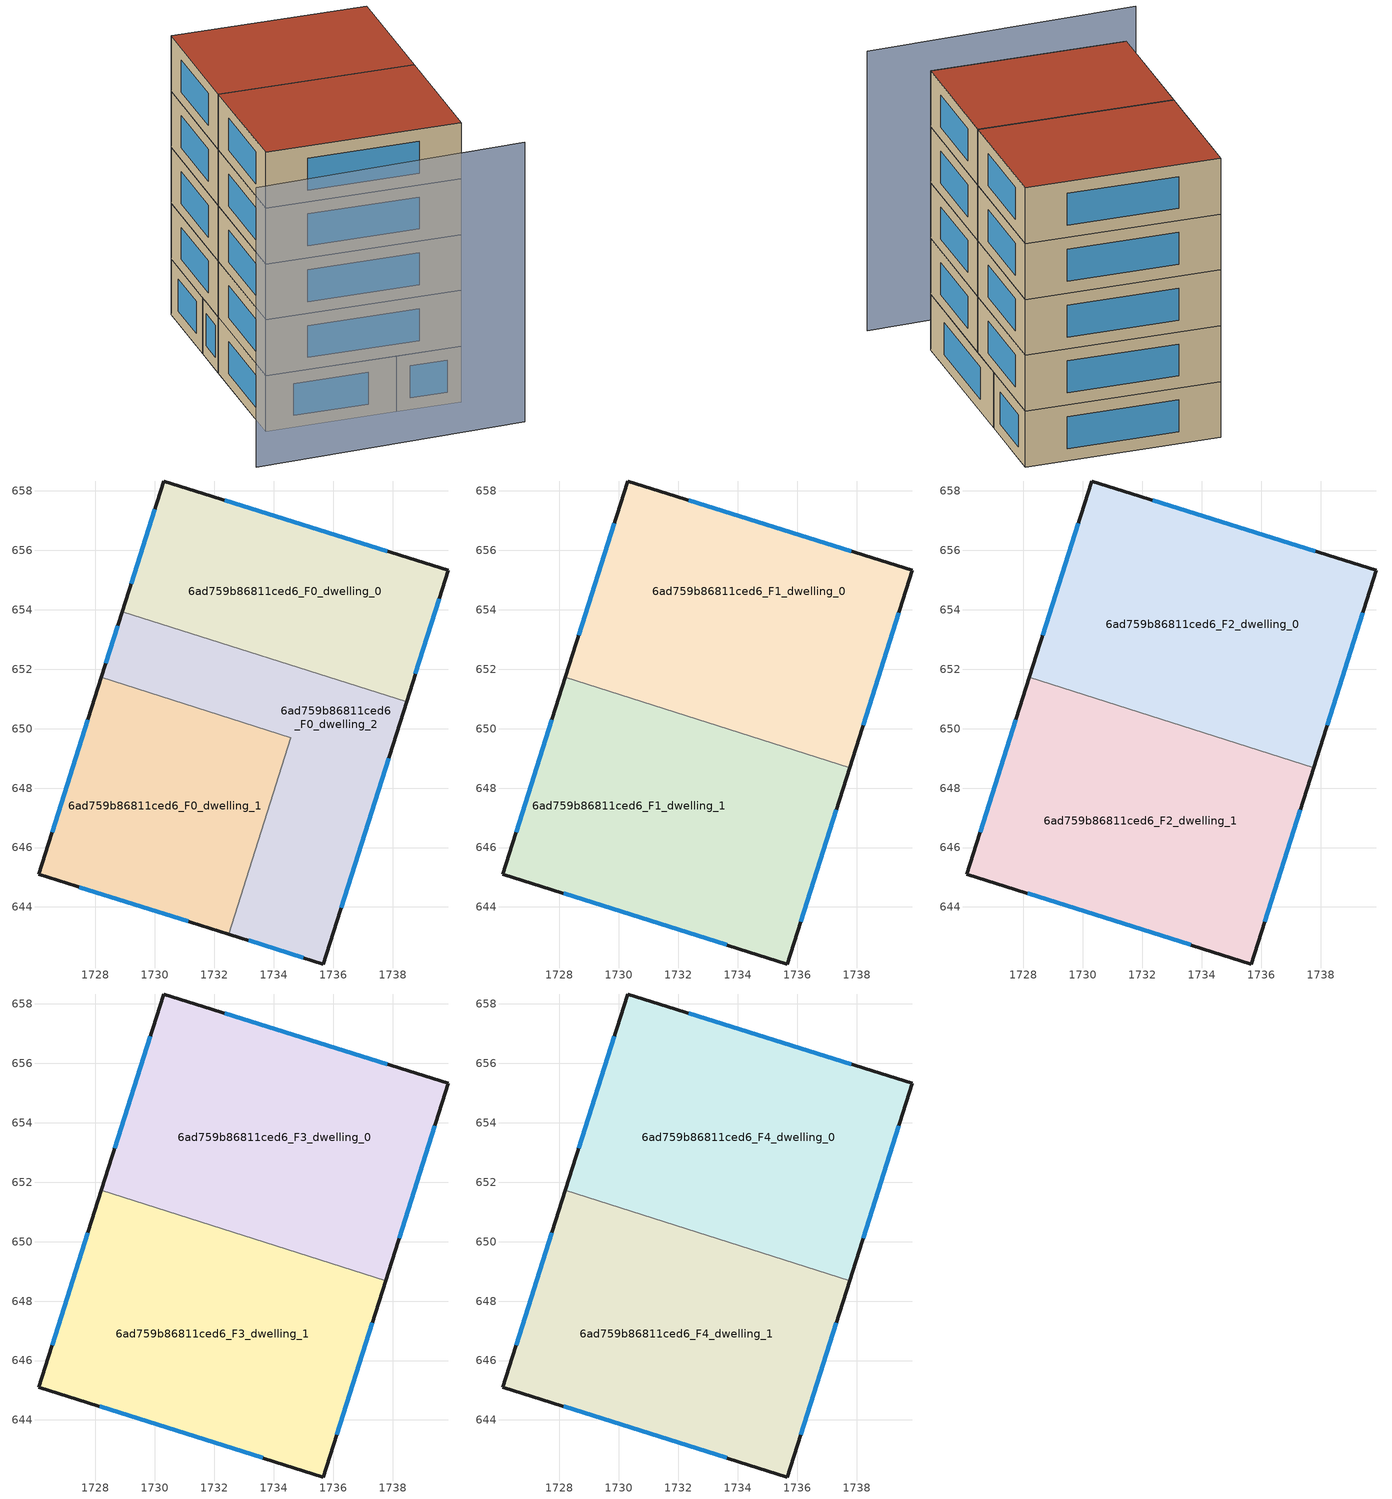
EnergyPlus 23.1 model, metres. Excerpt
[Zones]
6ad759b86811ced6_F0_dwelling_0
 floor ground (EU_floor_Construction): 1739.87,655.32 1738.47,650.9 1728.9,653.93 1730.3,658.34 z0
 wall outside (EU_wall_Construction): 1738.47,650.9 1739.87,655.32 1730.3,658.34 1728.9,653.93 z0:3
 wall to 6ad759b86811ced6_F0_dwelling_2 (EU_wall_Construction): 1728.9,653.93 1738.47,650.9 z0:3
 window (EU_Window_Construction): 1738.77,651.85 1739.57,654.38 / 1730,657.39 1729.2,654.88 / 1737.82,655.97 1732.35,657.69 z0.64:2.36
6ad759b86811ced6_F0_dwelling_1
 floor ground (EU_floor_Construction): 1734.58,649.7 1732.48,643.09 1726.09,645.1 1728.2,651.72 z0
 wall outside (EU_wall_Construction): 1728.2,651.72 1726.09,645.1 1732.48,643.09 z0:3
 wall to 6ad759b86811ced6_F0_dwelling_2 (EU_wall_Construction): 1732.48,643.09 1734.58,649.7 1728.2,651.72 z0:3
 window (EU_Window_Construction): 1727.75,650.31 1726.54,646.52 / 1727.46,644.67 1731.11,643.52 z0.64:2.36
6ad759b86811ced6_F0_dwelling_2
 floor ground (EU_floor_Construction): 1738.47,650.9 1735.67,642.08 1732.48,643.09 1734.58,649.7 1728.2,651.72 1728.9,653.93 z0
 wall outside (EU_wall_Construction): 1732.48,643.09 1735.67,642.08 1738.47,650.9 / 1728.9,653.93 1728.2,651.72 z0:3
 window (EU_Window_Construction): 1736.27,643.97 1737.87,649.01 / 1733.17,642.87 1734.99,642.3 / 1728.75,653.46 1728.35,652.2 z0.64:2.36
 roof outside (EU_roof_Construction): 1737.77,648.69 1728.2,651.73 1731.69,650.62 z3
6ad759b86811ced6_F1_dwelling_0
 floor to 6ad759b86811ced6_F0_dwelling_0 (EU_floor_Construction): 1739.87,655.32 1738.47,650.9 1728.9,653.93 1730.3,658.34 z3
 floor to 6ad759b86811ced6_F0_dwelling_2 (EU_floor_Construction): 1738.47,650.9 1737.77,648.69 1728.2,651.73 1728.9,653.93 z3
 wall outside (EU_wall_Construction): 1737.77,648.69 1739.87,655.32 1730.3,658.34 1728.2,651.73 z3:6
 wall to 6ad759b86811ced6_F1_dwelling_1 (EU_wall_Construction): 1728.2,651.73 1737.77,648.69 z3:6
 window (EU_Window_Construction): 1729.85,656.92 1728.65,653.14 / 1737.82,655.97 1732.35,657.69 / 1738.22,650.11 1739.42,653.9 z3.64:5.36
6ad759b86811ced6_F1_dwelling_1
 floor to 6ad759b86811ced6_F0_dwelling_2 (EU_floor_Construction): 1737.77,648.69 1735.67,642.08 1732.48,643.09 1734.58,649.7 1731.69,650.62 z3
 floor to 6ad759b86811ced6_F0_dwelling_1 (EU_floor_Construction): 1734.58,649.7 1732.48,643.09 1726.09,645.1 1728.2,651.72 z3
 wall outside (EU_wall_Construction): 1728.2,651.73 1726.09,645.1 1735.67,642.08 1737.77,648.69 z3:6
 window (EU_Window_Construction): 1736.12,643.5 1737.32,647.28 / 1728.15,644.46 1733.62,642.73 / 1727.75,650.31 1726.54,646.52 z3.64:5.36
6ad759b86811ced6_F2_dwelling_0
 floor to 6ad759b86811ced6_F1_dwelling_0 (EU_floor_Construction): 1739.87,655.32 1737.77,648.69 1728.2,651.73 1730.3,658.34 z6
 wall outside (EU_wall_Construction): 1737.77,648.69 1739.87,655.32 1730.3,658.34 1728.2,651.73 z6:9
 wall to 6ad759b86811ced6_F2_dwelling_1 (EU_wall_Construction): 1728.2,651.73 1737.77,648.69 z6:9
 window (EU_Window_Construction): 1729.85,656.92 1728.65,653.14 / 1737.82,655.97 1732.35,657.69 / 1738.22,650.11 1739.42,653.9 z6.64:8.36
6ad759b86811ced6_F2_dwelling_1
 floor to 6ad759b86811ced6_F1_dwelling_1 (EU_floor_Construction): 1737.77,648.69 1735.67,642.08 1726.09,645.1 1728.2,651.73 z6
 wall outside (EU_wall_Construction): 1728.2,651.73 1726.09,645.1 1735.67,642.08 1737.77,648.69 z6:9
 window (EU_Window_Construction): 1736.12,643.5 1737.32,647.28 / 1728.15,644.46 1733.62,642.73 / 1727.75,650.31 1726.54,646.52 z6.64:8.36
6ad759b86811ced6_F3_dwelling_0
 floor to 6ad759b86811ced6_F2_dwelling_0 (EU_floor_Construction): 1739.87,655.32 1737.77,648.69 1728.2,651.73 1730.3,658.34 z9
 wall outside (EU_wall_Construction): 1737.77,648.69 1739.87,655.32 1730.3,658.34 1728.2,651.73 z9:12
 wall to 6ad759b86811ced6_F3_dwelling_1 (EU_wall_Construction): 1728.2,651.73 1737.77,648.69 z9:12
 window (EU_Window_Construction): 1729.85,656.92 1728.65,653.14 / 1737.82,655.97 1732.35,657.69 / 1738.22,650.11 1739.42,653.9 z9.64:11.36
6ad759b86811ced6_F3_dwelling_1
 floor to 6ad759b86811ced6_F2_dwelling_1 (EU_floor_Construction): 1737.77,648.69 1735.67,642.08 1726.09,645.1 1728.2,651.73 z9
 wall outside (EU_wall_Construction): 1728.2,651.73 1726.09,645.1 1735.67,642.08 1737.77,648.69 z9:12
 window (EU_Window_Construction): 1736.12,643.5 1737.32,647.28 / 1728.15,644.46 1733.62,642.73 / 1727.75,650.31 1726.54,646.52 z9.64:11.36
6ad759b86811ced6_F4_dwelling_0
 floor to 6ad759b86811ced6_F3_dwelling_0 (EU_floor_Construction): 1739.87,655.32 1737.77,648.69 1728.2,651.73 1730.3,658.34 z12
 wall outside (EU_wall_Construction): 1737.77,648.69 1739.87,655.32 1730.3,658.34 1728.2,651.73 z12:15
 wall to 6ad759b86811ced6_F4_dwelling_1 (EU_wall_Construction): 1728.2,651.73 1737.77,648.69 z12:15
 window (EU_Window_Construction): 1729.85,656.92 1728.65,653.14 / 1737.82,655.97 1732.35,657.69 / 1738.22,650.11 1739.42,653.9 z12.64:14.36
 roof outside (EU_roof_Construction): 1737.77,648.69 1739.87,655.32 1730.3,658.34 1728.2,651.73 z15
6ad759b86811ced6_F4_dwelling_1
 floor to 6ad759b86811ced6_F3_dwelling_1 (EU_floor_Construction): 1737.77,648.69 1735.67,642.08 1726.09,645.1 1728.2,651.73 z12
 wall outside (EU_wall_Construction): 1728.2,651.73 1726.09,645.1 1735.67,642.08 1737.77,648.69 z12:15
 window (EU_Window_Construction): 1736.12,643.5 1737.32,647.28 / 1728.15,644.46 1733.62,642.73 / 1727.75,650.31 1726.54,646.52 z12.64:14.36
 roof outside (EU_roof_Construction): 1735.67,642.08 1737.77,648.69 1728.2,651.73 1726.09,645.1 z15
shading: 1723.34,642.2 1736.81,638.48 z0:15
[Building]
EU S2 Campaign: North Axis=0; Terrain=City; Solar Distribution=FullExterior
[Site:Location]
Yerevan-Zvartnots.Intl.AP: Latitude=40.15; Longitude=44.383; Time Zone=4; Elevation=854
[SizingPeriod:WeatherFileDays]
AnnualSizingPeriod: Begin Month=1; Begin Day of Month=1; End Month=12; End Day of Month=31; Day of Week for Start Day=Monday; Use Weather File Daylight Saving Period=No; Use Weather File Rain and Snow Indicators=No
[MATERIAL]
EU_InternalMass_Material: Roughness=MediumRough; Thickness=0.1; Conductivity=1; Density=1800; Specific Heat=900; Thermal Absorptance=0.9; Solar Absorptance=0.7; Visible Absorptance=0.7
[MATERIAL:NOMASS] Roughness=MediumRough; Thermal Absorptance=0.9; Solar Absorptance=0.7; Visible Absorptance=0.7
Name | Thermal Resistance
EU_wall_NoMass | 1.05043
EU_roof_NoMass | 1.45357
EU_floor_NoMass | 0.478065
[WINDOWMATERIAL:SIMPLEGLAZINGSYSTEM]
EU_Window_SimpleGlazing: UFactor=2.5566; Solar Heat Gain Coefficient=0.75; Visible Transmittance=0.75
[CONSTRUCTION]
EU_wall_Construction: EU_wall_NoMass
EU_roof_Construction: EU_roof_NoMass
EU_floor_Construction: EU_floor_NoMass
EU_Window_Construction: EU_Window_SimpleGlazing
EU_InternalMass_Construction: EU_InternalMass_Material
[ZONE] Type=1; Multiplier=1; Ceiling Height=autocalculate; Floor Area=autocalculate; Part of Total Floor Area=Yes
Name | Volume
6ad759b86811ced6_F0_dwelling_0 | 139.459
6ad759b86811ced6_F1_dwelling_0 | 209.164
6ad759b86811ced6_F2_dwelling_0; 6ad759b86811ced6_F3_dwelling_0; 6ad759b86811ced6_F4_dwelling_0 | 209.165
6ad759b86811ced6_F0_dwelling_1 | 139.457
6ad759b86811ced6_F1_dwelling_1 | 209.115
6ad759b86811ced6_F2_dwelling_1; 6ad759b86811ced6_F3_dwelling_1; 6ad759b86811ced6_F4_dwelling_1 | 209.169
6ad759b86811ced6_F0_dwelling_2 | 139.445
[INTERNALMASS] Construction=EU_InternalMass_Construction
Name | Zone or ZoneList | Surface Area
6ad759b86811ced6_F0_dwelling_0_EU_InternalMass | 6ad759b86811ced6_F0_dwelling_0 | 46.4856
6ad759b86811ced6_F0_dwelling_1_EU_InternalMass | 6ad759b86811ced6_F0_dwelling_1 | 46.4857
6ad759b86811ced6_F0_dwelling_2_EU_InternalMass | 6ad759b86811ced6_F0_dwelling_2 | 46.482
6ad759b86811ced6_F1_dwelling_0_EU_InternalMass | 6ad759b86811ced6_F1_dwelling_0 | 69.7217
6ad759b86811ced6_F1_dwelling_1_EU_InternalMass | 6ad759b86811ced6_F1_dwelling_1 | 69.7232
6ad759b86811ced6_F2_dwelling_0_EU_InternalMass | 6ad759b86811ced6_F2_dwelling_0 | 69.7217
6ad759b86811ced6_F2_dwelling_1_EU_InternalMass | 6ad759b86811ced6_F2_dwelling_1 | 69.7232
6ad759b86811ced6_F3_dwelling_0_EU_InternalMass | 6ad759b86811ced6_F3_dwelling_0 | 69.7217
6ad759b86811ced6_F3_dwelling_1_EU_InternalMass | 6ad759b86811ced6_F3_dwelling_1 | 69.7232
6ad759b86811ced6_F4_dwelling_0_EU_InternalMass | 6ad759b86811ced6_F4_dwelling_0 | 69.7217
6ad759b86811ced6_F4_dwelling_1_EU_InternalMass | 6ad759b86811ced6_F4_dwelling_1 | 69.7232
[OTHEREQUIPMENT] Fuel Type=Electricity; Design Level Calculation Method=Watts/Area; Power per Zone Floor Area=1; Fraction Latent=0; Fraction Radiant=0; Fraction Lost=0; Carbon Dioxide Generation Rate=0; EndUse Subcategory=EU_Step8_InternalGains
Name | Zone or ZoneList or Space or SpaceList | Schedule
EU_Step8_InternalGain_6ad759b86811ced6_F0_dwelling_0_f000 | 6ad759b86811ced6_F0_dwelling_0 | EU_Step8_GainSchedule_6ad759b86811ced6_F0_dwelling_0_f000
EU_Step8_InternalGain_6ad759b86811ced6_F0_dwelling_1_f000 | 6ad759b86811ced6_F0_dwelling_1 | EU_Step8_GainSchedule_6ad759b86811ced6_F0_dwelling_1_f000
EU_Step8_InternalGain_6ad759b86811ced6_F0_dwelling_2_f000 | 6ad759b86811ced6_F0_dwelling_2 | EU_Step8_GainSchedule_6ad759b86811ced6_F0_dwelling_2_f000
EU_Step8_InternalGain_6ad759b86811ced6_F1_dwelling_0_f000 | 6ad759b86811ced6_F1_dwelling_0 | EU_Step8_GainSchedule_6ad759b86811ced6_F1_dwelling_0_f000
EU_Step8_InternalGain_6ad759b86811ced6_F1_dwelling_1_f000 | 6ad759b86811ced6_F1_dwelling_1 | EU_Step8_GainSchedule_6ad759b86811ced6_F1_dwelling_1_f000
EU_Step8_InternalGain_6ad759b86811ced6_F2_dwelling_0_f000 | 6ad759b86811ced6_F2_dwelling_0 | EU_Step8_GainSchedule_6ad759b86811ced6_F2_dwelling_0_f000
EU_Step8_InternalGain_6ad759b86811ced6_F2_dwelling_1_f000 | 6ad759b86811ced6_F2_dwelling_1 | EU_Step8_GainSchedule_6ad759b86811ced6_F2_dwelling_1_f000
EU_Step8_InternalGain_6ad759b86811ced6_F3_dwelling_0_f000 | 6ad759b86811ced6_F3_dwelling_0 | EU_Step8_GainSchedule_6ad759b86811ced6_F3_dwelling_0_f000
EU_Step8_InternalGain_6ad759b86811ced6_F3_dwelling_1_f000 | 6ad759b86811ced6_F3_dwelling_1 | EU_Step8_GainSchedule_6ad759b86811ced6_F3_dwelling_1_f000
EU_Step8_InternalGain_6ad759b86811ced6_F4_dwelling_0_f000 | 6ad759b86811ced6_F4_dwelling_0 | EU_Step8_GainSchedule_6ad759b86811ced6_F4_dwelling_0_f000
EU_Step8_InternalGain_6ad759b86811ced6_F4_dwelling_1_f000 | 6ad759b86811ced6_F4_dwelling_1 | EU_Step8_GainSchedule_6ad759b86811ced6_F4_dwelling_1_f000
[ZONEVENTILATION:DESIGNFLOWRATE] Schedule=EU_AlwaysOn; Design Flow Rate Calculation Method=AirChanges/Hour; Air Changes per Hour=0.557805; Ventilation Type=Natural; Fan Pressure Rise=0; Fan Total Efficiency=1; Constant Term Coefficient=1; Temperature Term Coefficient=0; Velocity Term Coefficient=0; Velocity Squared Term Coefficient=0; Minimum Indoor Temperature=-100; Maximum Indoor Temperature=100; Delta Temperature=-100; Minimum Outdoor Temperature=-100; Maximum Outdoor Temperature=100; Maximum Wind Speed=40
Name | Zone or ZoneList or Space or SpaceList
EU_ConstantAir_6ad759b86811ced6_F0_dwelling_0 | 6ad759b86811ced6_F0_dwelling_0
EU_ConstantAir_6ad759b86811ced6_F0_dwelling_1 | 6ad759b86811ced6_F0_dwelling_1
EU_ConstantAir_6ad759b86811ced6_F0_dwelling_2 | 6ad759b86811ced6_F0_dwelling_2
EU_ConstantAir_6ad759b86811ced6_F1_dwelling_0 | 6ad759b86811ced6_F1_dwelling_0
EU_ConstantAir_6ad759b86811ced6_F1_dwelling_1 | 6ad759b86811ced6_F1_dwelling_1
EU_ConstantAir_6ad759b86811ced6_F2_dwelling_0 | 6ad759b86811ced6_F2_dwelling_0
EU_ConstantAir_6ad759b86811ced6_F2_dwelling_1 | 6ad759b86811ced6_F2_dwelling_1
EU_ConstantAir_6ad759b86811ced6_F3_dwelling_0 | 6ad759b86811ced6_F3_dwelling_0
EU_ConstantAir_6ad759b86811ced6_F3_dwelling_1 | 6ad759b86811ced6_F3_dwelling_1
EU_ConstantAir_6ad759b86811ced6_F4_dwelling_0 | 6ad759b86811ced6_F4_dwelling_0
EU_ConstantAir_6ad759b86811ced6_F4_dwelling_1 | 6ad759b86811ced6_F4_dwelling_1
[HVACTEMPLATE:THERMOSTAT] Constant Heating Setpoint=20; Constant Cooling Setpoint=50
EU_HeatOnly_6ad759b86811ced6_F0_dwelling_0; EU_HeatOnly_6ad759b86811ced6_F0_dwelling_1; EU_HeatOnly_6ad759b86811ced6_F0_dwelling_2; EU_HeatOnly_6ad759b86811ced6_F1_dwelling_0; EU_HeatOnly_6ad759b86811ced6_F1_dwelling_1; EU_HeatOnly_6ad759b86811ced6_F2_dwelling_0; EU_HeatOnly_6ad759b86811ced6_F2_dwelling_1; EU_HeatOnly_6ad759b86811ced6_F3_dwelling_0; EU_HeatOnly_6ad759b86811ced6_F3_dwelling_1; EU_HeatOnly_6ad759b86811ced6_F4_dwelling_0; EU_HeatOnly_6ad759b86811ced6_F4_dwelling_1
[HVACTEMPLATE:ZONE:IDEALLOADSAIRSYSTEM] System Availability Schedule=EU_AlwaysOn; Maximum Heating Supply Air Temperature=50; Minimum Cooling Supply Air Temperature=13; Maximum Heating Supply Air Humidity Ratio=0.0156; Minimum Cooling Supply Air Humidity Ratio=0.0077; Heating Limit=NoLimit; Cooling Limit=NoLimit; Heating Availability Schedule=EU_AlwaysOn; Cooling Availability Schedule=EU_CoolingOff; Dehumidification Control Type=ConstantSensibleHeatRatio; Cooling Sensible Heat Ratio=0.7; Dehumidification Setpoint=60; Humidification Control Type=None; Humidification Setpoint=30; Outdoor Air Method=None; Outdoor Air Flow Rate per Person=0.00944; Outdoor Air Flow Rate per Zone Floor Area=0; Outdoor Air Flow Rate per Zone=0; Demand Controlled Ventilation Type=None; Outdoor Air Economizer Type=NoEconomizer; Heat Recovery Type=None; Sensible Heat Recovery Effectiveness=0.7; Latent Heat Recovery Effectiveness=0.65
Name | Template Thermostat
6ad759b86811ced6_F0_dwelling_0 | EU_HeatOnly_6ad759b86811ced6_F0_dwelling_0
6ad759b86811ced6_F0_dwelling_1 | EU_HeatOnly_6ad759b86811ced6_F0_dwelling_1
6ad759b86811ced6_F0_dwelling_2 | EU_HeatOnly_6ad759b86811ced6_F0_dwelling_2
6ad759b86811ced6_F1_dwelling_0 | EU_HeatOnly_6ad759b86811ced6_F1_dwelling_0
6ad759b86811ced6_F1_dwelling_1 | EU_HeatOnly_6ad759b86811ced6_F1_dwelling_1
6ad759b86811ced6_F2_dwelling_0 | EU_HeatOnly_6ad759b86811ced6_F2_dwelling_0
6ad759b86811ced6_F2_dwelling_1 | EU_HeatOnly_6ad759b86811ced6_F2_dwelling_1
6ad759b86811ced6_F3_dwelling_0 | EU_HeatOnly_6ad759b86811ced6_F3_dwelling_0
6ad759b86811ced6_F3_dwelling_1 | EU_HeatOnly_6ad759b86811ced6_F3_dwelling_1
6ad759b86811ced6_F4_dwelling_0 | EU_HeatOnly_6ad759b86811ced6_F4_dwelling_0
6ad759b86811ced6_F4_dwelling_1 | EU_HeatOnly_6ad759b86811ced6_F4_dwelling_1
[SIZING:ZONE] Zone Cooling Design Supply Air Temperature Input Method=SupplyAirTemperature; Zone Cooling Design Supply Air Temperature=13; Zone Heating Design Supply Air Temperature Input Method=SupplyAirTemperature; Zone Heating Design Supply Air Temperature=50; Zone Cooling Design Supply Air Humidity Ratio=0.008; Zone Heating Design Supply Air Humidity Ratio=0.008; Cooling Design Air Flow Method=DesignDay; Cooling Design Air Flow Rate=0; Cooling Minimum Air Flow per Zone Floor Area=0.000762; Cooling Minimum Air Flow=0; Cooling Minimum Air Flow Fraction=0.2; Heating Design Air Flow Method=DesignDay; Heating Design Air Flow Rate=0; Heating Maximum Air Flow per Zone Floor Area=0.002032; Heating Maximum Air Flow=0.141576; Heating Maximum Air Flow Fraction=0.3; Account for Dedicated Outdoor Air System=No; Dedicated Outdoor Air System Control Strategy=NeutralSupplyAir; Dedicated Outdoor Air Low Setpoint Temperature for Design=autosize; Dedicated Outdoor Air High Setpoint Temperature for Design=autosize; Zone Load Sizing Method=Sensible Load Only No Latent Load; Zone Latent Cooling Design Supply Air Humidity Ratio Input Method=HumidityRatioDifference; Zone Cooling Design Supply Air Humidity Ratio Difference=0.005; Zone Latent Heating Design Supply Air Humidity Ratio Input Method=HumidityRatioDifference; Zone Humidification Design Supply Air Humidity Ratio Difference=0.005
6ad759b86811ced6_F0_dwelling_0; 6ad759b86811ced6_F0_dwelling_1; 6ad759b86811ced6_F0_dwelling_2; 6ad759b86811ced6_F1_dwelling_0; 6ad759b86811ced6_F1_dwelling_1; 6ad759b86811ced6_F2_dwelling_0; 6ad759b86811ced6_F2_dwelling_1; 6ad759b86811ced6_F3_dwelling_0; 6ad759b86811ced6_F3_dwelling_1; 6ad759b86811ced6_F4_dwelling_0; 6ad759b86811ced6_F4_dwelling_1
[SCHEDULE:CONSTANT]
Name | Hourly Value
EU_AlwaysOn | 1
EU_CoolingOff | 0
[SCHEDULE:FILE] Column Number=1; Rows to Skip at Top=0; Number of Hours of Data=8760; Column Separator=Comma; Interpolate to Timestep=No; Minutes per Item=60; Adjust Schedule for Daylight Savings=Yes
Name | File
EU_Step8_GainSchedule_6ad759b86811ced6_F0_dwelling_0_f000 | ../../schedules/6ad759b86811ced6/6ad759b86811ced6_F0_dwelling_0_f000_gain.csv
EU_Step8_GainSchedule_6ad759b86811ced6_F0_dwelling_1_f000 | ../../schedules/6ad759b86811ced6/6ad759b86811ced6_F0_dwelling_1_f000_gain.csv
EU_Step8_GainSchedule_6ad759b86811ced6_F0_dwelling_2_f000 | ../../schedules/6ad759b86811ced6/6ad759b86811ced6_F0_dwelling_2_f000_gain.csv
EU_Step8_GainSchedule_6ad759b86811ced6_F1_dwelling_0_f000 | ../../schedules/6ad759b86811ced6/6ad759b86811ced6_F1_dwelling_0_f000_gain.csv
EU_Step8_GainSchedule_6ad759b86811ced6_F1_dwelling_1_f000 | ../../schedules/6ad759b86811ced6/6ad759b86811ced6_F1_dwelling_1_f000_gain.csv
EU_Step8_GainSchedule_6ad759b86811ced6_F2_dwelling_0_f000 | ../../schedules/6ad759b86811ced6/6ad759b86811ced6_F2_dwelling_0_f000_gain.csv
EU_Step8_GainSchedule_6ad759b86811ced6_F2_dwelling_1_f000 | ../../schedules/6ad759b86811ced6/6ad759b86811ced6_F2_dwelling_1_f000_gain.csv
EU_Step8_GainSchedule_6ad759b86811ced6_F3_dwelling_0_f000 | ../../schedules/6ad759b86811ced6/6ad759b86811ced6_F3_dwelling_0_f000_gain.csv
EU_Step8_GainSchedule_6ad759b86811ced6_F3_dwelling_1_f000 | ../../schedules/6ad759b86811ced6/6ad759b86811ced6_F3_dwelling_1_f000_gain.csv
EU_Step8_GainSchedule_6ad759b86811ced6_F4_dwelling_0_f000 | ../../schedules/6ad759b86811ced6/6ad759b86811ced6_F4_dwelling_0_f000_gain.csv
EU_Step8_GainSchedule_6ad759b86811ced6_F4_dwelling_1_f000 | ../../schedules/6ad759b86811ced6/6ad759b86811ced6_F4_dwelling_1_f000_gain.csv
